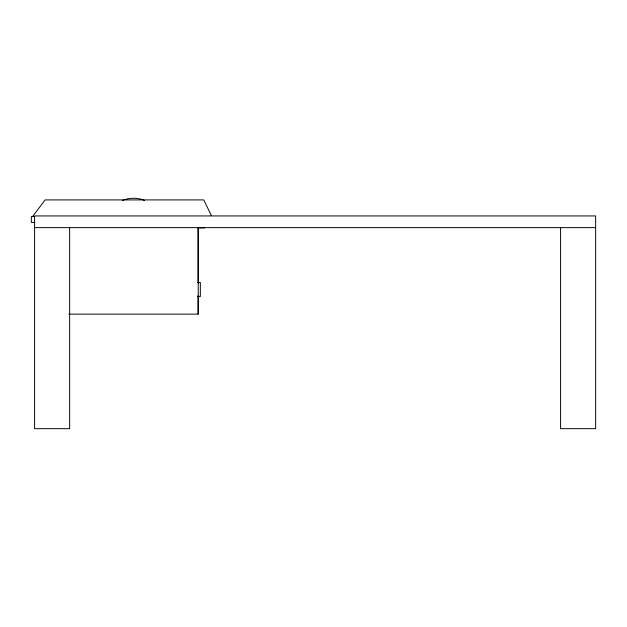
<?xml version="1.0" encoding="UTF-8"?>
<svg xmlns="http://www.w3.org/2000/svg" width="627" height="627" viewBox="0 0 627 627"><rect width="100%" height="100%" fill="white"/><g stroke="black" fill="none" stroke-linecap="round" stroke-linejoin="round"><path stroke-width="0.94" d="M32.518 216.55L45.144 199.911L203.759 199.911L211.401 215.68M122.547 200.405C129.468 197.536 137.556 197.536 144.476 200.405M34.751 216.55L31.35 216.55L31.35 222.397L34.751 222.397M34.579 227.632L595.65 227.632M198.085 227.915L204.817 227.915M197.646 282.479L200.342 282.479L200.342 296.508L197.646 296.508M68.852 314.127L198.226 314.127L198.226 227.632M560.585 227.632L560.585 428.68L595.65 428.68L595.65 215.939L34.579 215.939L34.579 428.68L69.644 428.68L69.644 227.632M198.108 227.632L198.108 283.153M198.108 295.819L198.108 314.127"/></g></svg>
